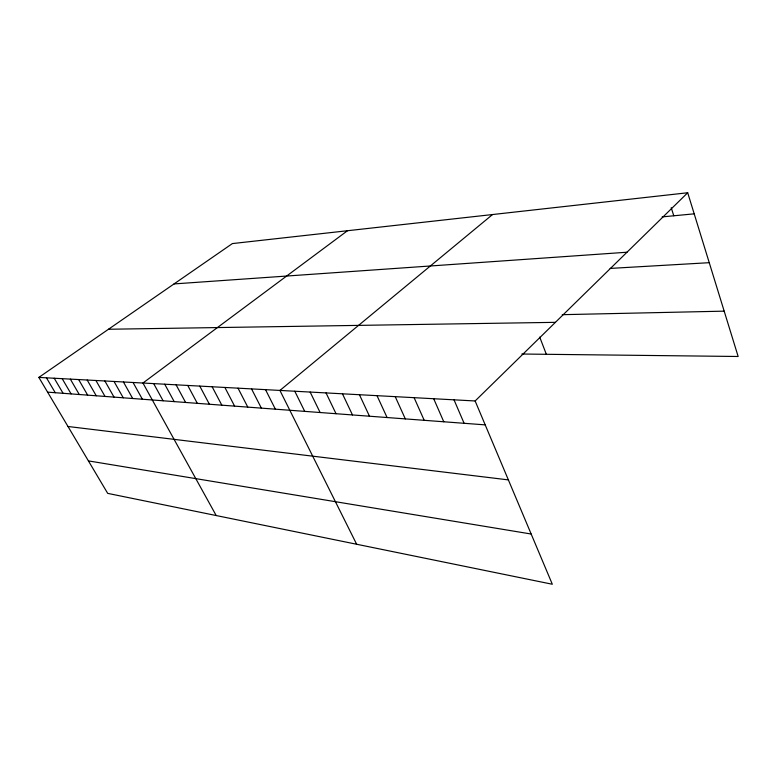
<?xml version="1.0" encoding="UTF-8"?>
<svg xmlns="http://www.w3.org/2000/svg" width="777" height="777" viewBox="0 0 777 777"><rect width="100%" height="100%" fill="white"/><g stroke="black" fill="none" stroke-linecap="round" stroke-linejoin="round"><path stroke-width="1.17" d="M475.135 400.971L552.321 584.246L107.692 493.366L38.85 377.408L475.135 400.971L687.703 192.754L738.15 356.488L521.882 354.021M492.56 214.53L279.924 390.433L356.653 544.25M347.484 230.73L142.939 383.032L216.2 515.539M38.85 377.408L232.381 243.58L687.703 192.754M662.13 216.89L694.201 213.84M174.038 283.926L626.99 252.224M610.139 268.424L709.246 262.684M562.247 314.675L724.183 311.15M108.489 329.254L555.409 322.338M47.601 392.142L485.198 424.873M67.987 426.486L508.372 479.895M88.413 460.897L531.167 534.022M46.455 377.816L55.254 392.715M54.225 378.234L63.083 393.298M62.179 378.671L71.086 393.89M70.328 379.108L79.273 394.512M78.652 379.555L87.665 395.134M87.179 380.021L96.241 395.775M95.921 380.487L105.031 396.435M104.866 380.973L114.025 397.105M114.034 381.468L123.242 397.795M123.426 381.973L132.692 398.504M133.061 382.498L142.376 399.232M153.681 383.605L163.102 400.777M164.724 384.207L174.194 401.612M176.078 384.819L185.606 402.457M187.752 385.45L197.329 403.341M199.776 386.101L209.401 404.244M212.15 386.771L221.824 405.167M224.893 387.461L234.605 406.128M238.024 388.17L247.785 407.109M251.554 388.898L261.363 408.129M265.52 389.656L275.369 409.178M294.794 391.229L304.73 411.373M310.159 392.064L320.124 412.529M326.039 392.919L336.033 413.714M342.453 393.803L352.476 414.947M359.44 394.726L369.483 416.219M377.02 395.678L387.082 417.531M395.24 396.658L405.312 418.9M414.112 397.678L424.203 420.308M433.702 398.737L443.784 421.775M454.021 399.834L464.102 423.29M539.733 337.121L546.338 354.302M671.231 207.712L673.776 215.783"/></g></svg>
